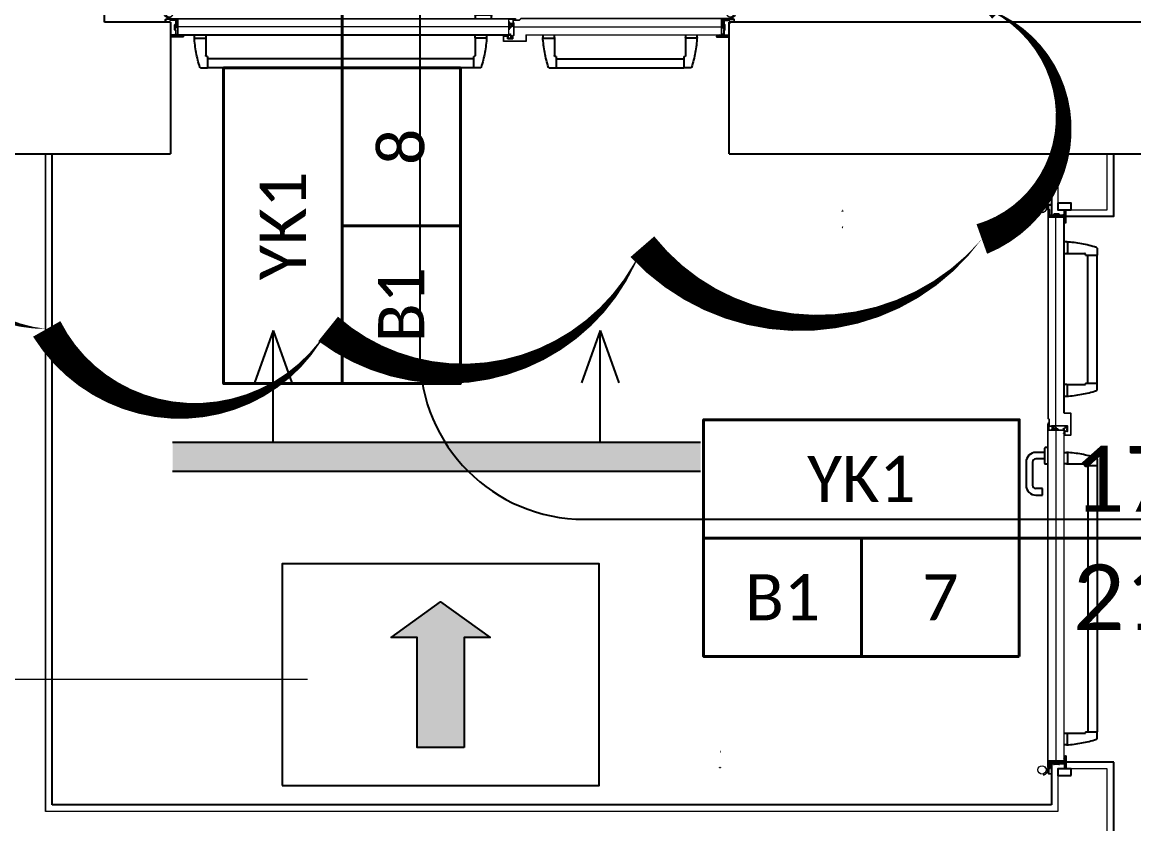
# Model space of a CAD drawing. Header units: metres. Extents: x -20317 to 2216, y -10281 to 3094.
# Drawn here: x -1443.5 to -1105.4, y -7789.6 to -7545.9 of the extents above; entities that cross this region are included whole.
import ezdxf
from ezdxf.enums import TextEntityAlignment as Align

# ---------------------------------------------------------------- set-up
doc = ezdxf.new("R2010")
doc.units = ezdxf.units.M
doc.header["$MEASUREMENT"] = 0
doc.linetypes.add('DOT', pattern=[6.35, 0, -6.35])
doc.linetypes.add('HIDDEN', pattern=[9.525, 6.35, -3.175])
doc.layers.get('0').update_dxf_attribs({"color": 30, "lineweight": 0})
for name, color, linetype in [('6', 242, 'Continuous'), ('AG-DOOR', 2, 'Continuous'), ('AG-DOOR-OPENING', 9, 'HIDDEN'), ('AG-HATCH', 9, 'Continuous'), ('AG-PLASTER', 73, 'Continuous'), ('V-2_Column', 160, 'Continuous'), ('V-2_Wall_Concrete', 160, 'Continuous')]:
    doc.layers.add(name, color=color, linetype=linetype)
for name, color, linetype, lineweight in [('AG-DOOR-NOTATION-FIRE', 1, 'Continuous', 40), ('AG-Door_Aluminum', 60, 'Continuous', 13), ('AG-Insulation_Heat_Rockwool', 95, 'BATTING', 13), ('AG-Wall', 4, 'Continuous', 20), ('AI-040', 2, 'Continuous', 20), ('HOLD', 7, 'Continuous', 0)]:
    doc.layers.add(name, color=color, linetype=linetype, lineweight=lineweight)
doc.styles.add('CALIBRI LIGHT', font='calibril.ttf')
doc.linetypes.add('BATTING', pattern='A,0.00254,-2.54,[134,ltypeshp.shx,S=2.54,R=0,X=-2.54,Y=0],-5.08,[134,ltypeshp.shx,S=2.54,R=180,X=2.54,Y=0],-2.54', length=10.16254)

# ---------------------------------------------------------------- blocks, each defined once
blk = doc.blocks.new('A$C25E070F3')
at = {"layer": 'AG-PLASTER'}
for p, q in [((140, -2080), (140, -100)), ((3370, -1950), (3180, -1950)), ((3180, -1950), (3180, -2080)), ((3370, -2270), (3370, -1950)), ((3180, -2080), (140, -2080))]:
    blk.add_line(p, q, dxfattribs=at)
blk.add_lwpolyline([(3180, -100), (3180, -290), (3370, -290), (3370, -100)], dxfattribs=at)
at = {"layer": 'AG-Wall'}
for p, q in [((120, -100), (120, -2100)), ((120, -2100), (120, -100)), ((3350, -1970), (3200, -1970)), ((3200, -1970), (3200, -2100)), ((3350, -2250), (3350, -1970)), ((3200, -2100), (120, -2100))]:
    blk.add_line(p, q, dxfattribs=at)
blk.add_lwpolyline([(3200, -100), (3200, -270), (3350, -270), (3350, -100)], dxfattribs=at)
at = {"layer": 'V-2_Wall_Concrete', "ltscale": 1000, "transparency": 33554687}
for p, q in [((300, 300), (300, 9100)), ((500, 300), (300, 300)), ((500, 300), (500, -100)), ((5700, 300), (2200, 300)), ((2200, -100), (2200, 300)), ((-100, -100), (500, -100)), ((2200, -100), (6100, -100))]:
    blk.add_line(p, q, dxfattribs=at)
blk = doc.blocks.new('$0$KAPIYON')
at = {"layer": '6'}
blk.add_hatch(color=2, dxfattribs=at).paths.add_polyline_path([(1584376.13, 117133.58), (1584364.18, 117133.58), (1584364.18, 117115.13), (1584364.18, 117105.65), (1584357.61, 117105.65), (1584370.16, 117096.63), (1584382.7, 117105.65), (1584376.13, 117105.65), (1584376.13, 117115.13)])
at = {"layer": '6', "color": 4}
blk.add_lwpolyline([(1584330, 117143.19), (1584410.32, 117143.19), (1584410.32, 117087.02), (1584330, 117087.02), (1584330, 117143.19)], dxfattribs=at)
at = {"layer": '6', "color": 2}
blk.add_lwpolyline([(1584376.13, 117133.58), (1584364.18, 117133.58), (1584364.18, 117115.13), (1584364.18, 117105.65), (1584357.61, 117105.65), (1584370.16, 117096.63), (1584382.7, 117105.65), (1584376.13, 117105.65), (1584376.13, 117115.13)], close=True, dxfattribs=at)
blk = doc.blocks.new('$0$A$C07630900')
at = {"layer": '6', "xscale": 0.5, "yscale": 0.5, "zscale": 0.5, "rotation": 270}
blk.add_blockref('$0$KAPIYON', (-58543.51, 792191.76), dxfattribs=at)
blk = doc.blocks.new('$0$A$C2DA34C5B')
at = {"xscale": 24, "yscale": 24, "zscale": 24}
blk.add_blockref('$0$A$C07630900', (315.3, -160.4), dxfattribs=at)
blk = doc.blocks.new('$0$I')
at = {"layer": '6', "linetype": 'Continuous'}
blk.add_hatch(color=4, dxfattribs=at).paths.add_polyline_path([(208591.4, 128492.8), (208591.4, 128667.2), (205378.6, 128667.2), (205378.6, 128492.8)])
at = {"layer": '6', "color": 4}
for p, q in [((208591.4, 128667.2), (205378.6, 128667.2)), ((205378.6, 128492.8), (208591.4, 128492.8))]:
    blk.add_line(p, q, dxfattribs=at)
at = {"layer": '6'}
for p, q in [((205990.5, 128492.8), (205990.5, 127811.5)), ((207979.4, 128492.8), (207979.4, 127811.5)), ((205990.5, 127811.5), (205876.7, 128131.3)), ((205990.5, 127811.5), (206104.4, 128131.3)), ((207979.4, 127811.5), (207865.6, 128131.3)), ((207979.4, 127811.5), (208093.3, 128131.3))]:
    blk.add_line(p, q, dxfattribs=at)
blk = doc.blocks.new('$0$A$C797D3CE4')
at = {"layer": '6', "xscale": -0.4999999999999911, "yscale": 0.4999999999999911, "zscale": 0.4999999999999911, "rotation": 180}
blk.add_blockref('$0$I', (-103492.2, 64333.6), dxfattribs=at)
at = {"layer": '6', "ltscale": 250, "rotation": 270}
blk.add_blockref('$0$A$C2DA34C5B', (-11.9, 33.2), dxfattribs=at)
blk = doc.blocks.new('$0$A$C742A37F2')
at = {"layer": '6'}
for p, q in [((81.2089, -70.55), (81.2089, -71.6343)), ((81.7089, -72.1343), (84.5809, -72.1343))]:
    blk.add_line(p, q, dxfattribs=at)
blk.add_arc((81.7089, -71.6343), 0.5, 180, 270, dxfattribs=at)
at = {"layer": '6', "xscale": -0.000999999999985448, "yscale": 0.000999999999985448, "zscale": 0.000999999999985448}
blk.add_blockref('$0$A$C797D3CE4', (81.2601, -71.9879), dxfattribs=at)
blk = doc.blocks.new('conta')
at = {"layer": 'AG-Door_Aluminum', "ltscale": 10}
for p, q in [((-2649.88, 5344.46), (-2649.78, 5344.3)), ((-2649.87, 5345.53), (-2649.81, 5345.61)), ((-2649.78, 5344.3), (-2649.74, 5344.3)), ((-2649.72, 5345.4), (-2649.28, 5345.4)), ((-2649.25, 5345.41), (-2649.09, 5345.51)), ((-2648.97, 5344.05), (-2648.78, 5343.8)), ((-2648.87, 5344.09), (-2648.7, 5343.86)), ((-2648.83, 5344.87), (-2648.56, 5345.24)), ((-2648.77, 5345.12), (-2648.63, 5345.3)), ((-2648.71, 5343.79), (-2648.71, 5343.79)), ((-2648.56, 5345.31), (-2648.56, 5345.31))]:
    blk.add_line(p, q, dxfattribs=at)
for centre, radius, start, end in [((-2653.03, 5345), 3.19, 350.4674, 8.9372), ((-2649.87, 5344.47), 0.02, 170.4674, 213.7451), ((-2649.83, 5345.5), 0.05, 140.6345, 188.9372), ((-2649.74, 5345.58), 0.0696, 22.2428, 159.258), ((-2650.94, 5345.01), 1.24, 340.3382, 16.7772), ((-2649.74, 5344.58), 0.03, 160.3382, 273.2666), ((-2649.72, 5345.37), 0.03, 90, 196.7772), ((-2649.56, 5341.55), 3.01, 80.4362, 93.2666), ((-2649.28, 5345.45), 0.05, 270, 303.0062), ((-2649.22, 5344.14), 0.231, 353.9571, 81.9004), ((-2649.08, 5345.49), 0.03, 4.7972, 123.0062), ((-2649.06, 5344.54), 0.03, 260.4362, 338.7066), ((-2650.22, 5344.99), 1.27, 338.7066, 23.0418), ((-2648.89, 5344.11), 0.1, 173.9571, 217.2653), ((-2649.01, 5345.57), 0.05, 18.7951, 42.1429), ((-2651.17, 5344.83), 2.33, 7.5897, 18.7951), ((-2658.2, 5345.19), 9.36, 353.6857, 357.8537), ((-2648.79, 5344.15), 0.1, 173.6857, 217.2653), ((-2648.81, 5345.15), 0.05, 187.5897, 322.7347), ((-2648.79, 5344.84), 0.05, 142.7347, 180.2669), ((-2648.74, 5343.83), 0.05, 217.2653, 307.2653), ((-2648.74, 5343.83), 0.05, 307.2653, 37.2653), ((-2648.59, 5345.27), 0.05, 52.7347, 142.7347), ((-2648.59, 5345.27), 0.05, 322.7347, 52.7347)]:
    blk.add_arc(centre, radius, start, end, dxfattribs=at)
for points, knots in [([(-2649.74, 5344.31), (-2649.74, 5344.34), (-2649.7, 5344.52), (-2649.59, 5344.33), (-2649.34, 5344.36), (-2649.23, 5344.37), (-2649.18, 5344.37)], [0, 0, 0, 0, 0.1008757, 0.3841126, 0.5436166, 0.6906785, 0.6906785, 0.6906785, 0.6906785]), ([(-2648.98, 5345.6), (-2649, 5345.63), (-2649.09, 5345.71), (-2649.23, 5345.44), (-2649.32, 5345.74), (-2649.39, 5345.46), (-2649.51, 5345.75), (-2649.59, 5345.5), (-2649.65, 5345.57), (-2649.68, 5345.61)], [0.0086373, 0.0086373, 0.0086373, 0.0086373, 0.1097304, 0.3133405, 0.4430081, 0.5658764, 0.7165186, 0.8527974, 0.9648495, 0.9648495, 0.9648495, 0.9648495])]:
    blk.add_open_spline(points, degree=3, knots=knots, dxfattribs=at)
blk = doc.blocks.new('YANGIN KAC KAPI')
at = {"layer": 'AG-HATCH', "lineweight": 5, "ltscale": 2}
h = blk.add_hatch(color=256, dxfattribs=at)
h.dxf.hatch_style = 1
h.paths.add_polyline_path([(-1.6435, -0.0225), (-1.6455, -0.0225), (-1.6455, -0.0085), (-1.6435, -0.0085)])
h = blk.add_hatch(color=256, dxfattribs=at)
h.dxf.hatch_style = 1
h.paths.add_polyline_path([(0.0235, -0.0225), (0.0255, -0.0225), (0.0255, -0.0085), (0.0235, -0.0085)])
at = {"layer": 'AG-DOOR', "color": 4, "lineweight": -2, "ltscale": 10}
for p, q in [((-0.728, 0.0772), (-0.798, 0.0772)), ((-0.828, 0.0472), (-0.828, 0.0272)), ((-0.808, 0.0272), (-0.808, 0.0472)), ((-0.728, 0.0572), (-0.798, 0.0572)), ((-0.718, 0.0212), (-0.718, 0.0472)), ((-0.698, 0.0212), (-0.698, 0.0472)), ((-0.828, 0.0272), (-0.808, 0.0272)), ((-0.733, 0.0187), (-0.733, 0.0112)), ((-0.6855, 0.0212), (-0.7305, 0.0212)), ((-0.683, 0.0112), (-0.683, 0.0187))]:
    blk.add_line(p, q, dxfattribs=at)
at = {"layer": 'AG-DOOR', "color": 9, "ltscale": 10}
for p, q in [((-0.627, -0.001), (-0.63, -0.001)), ((-0.63, -0.0203), (-0.627, -0.0203)), ((-0.627, -0.016), (-0.627, -0.001)), ((-0.627, -0.0035), (-0.617, -0.0035)), ((-0.627, -0.0055), (-0.617, -0.0055)), ((-0.617, -0.0095), (-0.627, -0.016)), ((-0.627, -0.0203), (-0.627, -0.016))]:
    blk.add_line(p, q, dxfattribs=at)
at = {"layer": 'AG-DOOR', "color": 9, "linetype": 'HIDDEN', "ltscale": 100}
for p, q in [((-1.5872, -0.0463), (-1.5872, -0.0388)), ((-1.5872, -0.0463), (-1.5872, -0.0388)), ((-1.5872, -0.0463), (-1.5872, -0.0388)), ((-1.5847, -0.0488), (-1.5547, -0.0488)), ((-1.5522, -0.0388), (-1.5522, -0.0463)), ((-1.5522, -0.0463), (-1.5522, -0.1013)), ((-0.733, -0.0463), (-0.733, -0.0388)), ((-0.733, -0.0463), (-0.733, -0.0388)), ((-0.733, -0.0463), (-0.733, -0.0388)), ((-0.733, -0.0463), (-0.733, -0.1013)), ((-0.7005, -0.0488), (-0.7305, -0.0488)), ((-0.698, -0.0388), (-0.698, -0.0463)), ((-0.527, -0.0388), (-0.527, -0.0463)), ((-0.5245, -0.0488), (-0.4945, -0.0488)), ((-0.492, -0.0463), (-0.492, -0.0388)), ((-0.492, -0.0463), (-0.492, -0.0388)), ((-0.492, -0.0463), (-0.492, -0.0388)), ((-0.492, -0.0463), (-0.492, -0.1013)), ((-0.0928, -0.0388), (-0.0928, -0.0463)), ((-0.0928, -0.0463), (-0.0928, -0.1013)), ((-0.0603, -0.0488), (-0.0903, -0.0488)), ((-0.0578, -0.0463), (-0.0578, -0.0388)), ((-0.0578, -0.0463), (-0.0578, -0.0388)), ((-0.0578, -0.0463), (-0.0578, -0.0388)), ((-1.5472, -0.1038), (-1.5497, -0.1038)), ((-1.5472, -0.1038), (-1.5472, -0.1388)), ((-0.738, -0.1113), (-1.5472, -0.1113)), ((-0.738, -0.1038), (-0.738, -0.1388)), ((-0.738, -0.1038), (-0.7355, -0.1038)), ((-0.487, -0.1038), (-0.4895, -0.1038)), ((-0.487, -0.1038), (-0.487, -0.1388)), ((-0.487, -0.1113), (-0.0978, -0.1113)), ((-0.0978, -0.1038), (-0.0978, -0.1388)), ((-0.0978, -0.1038), (-0.0953, -0.1038)), ((-1.5679, -0.1388), (-1.5472, -0.1388)), ((-0.738, -0.1388), (-1.5472, -0.1388)), ((-0.7173, -0.1388), (-0.738, -0.1388)), ((-0.5077, -0.1388), (-0.487, -0.1388)), ((-0.487, -0.1388), (-0.0978, -0.1388)), ((-0.0771, -0.1388), (-0.0978, -0.1388))]:
    blk.add_line(p, q, dxfattribs=at)
at = {"layer": 'AG-DOOR', "color": 4, "lineweight": -2, "ltscale": 10}
for centre, radius, start, end in [((-0.798, 0.0472), 0.03, 90, 180), ((-0.728, 0.0472), 0.03, 0, 90), ((-0.798, 0.0472), 0.01, 90, 180), ((-0.728, 0.0472), 0.01, 0, 90), ((-0.7305, 0.0187), 0.0025, 90, 180), ((-0.6855, 0.0187), 0.0025, 0, 90)]:
    blk.add_arc(centre, radius, start, end, dxfattribs=at)
at = {"layer": 'AG-DOOR', "color": 9, "linetype": 'HIDDEN', "ltscale": 100}
for centre, radius, start, end in [((-1.2116, -0.0232), 0.3763, 183.5277, 197.6198), ((-1.5847, -0.0463), 0.0025, 180, 270), ((-1.5547, -0.0463), 0.0025, 270, 0), ((-0.7305, -0.0463), 0.0025, 180, 270), ((-0.7305, -0.0463), 0.0025, 180, 270), ((-0.7305, -0.0463), 0.0025, 180, 270), ((-1.0736, -0.0232), 0.3763, 342.3802, 356.4723), ((-0.7005, -0.0463), 0.0025, 270, 0), ((-0.1514, -0.0232), 0.3763, 183.5277, 197.6198), ((-0.5245, -0.0463), 0.0025, 180, 270), ((-0.4945, -0.0463), 0.0025, 270, 0), ((-0.4945, -0.0463), 0.0025, 270, 0), ((-0.4945, -0.0463), 0.0025, 270, 0), ((-0.0903, -0.0463), 0.0025, 180, 270), ((-0.4334, -0.0232), 0.3763, 342.3802, 356.4723), ((-0.0603, -0.0463), 0.0025, 270, 0), ((-1.5497, -0.1013), 0.0025, 180, 270), ((-0.7355, -0.1013), 0.0025, 270, 0), ((-0.4895, -0.1013), 0.0025, 180, 270), ((-0.0953, -0.1013), 0.0025, 270, 0), ((-1.5679, -0.1363), 0.0025, 197.6198, 270), ((-0.7173, -0.1363), 0.0025, 270, 342.3802), ((-0.5077, -0.1363), 0.0025, 197.6198, 270), ((-0.0771, -0.1363), 0.0025, 270, 342.3802)]:
    blk.add_arc(centre, radius, start, end, dxfattribs=at)
at = {"layer": 'AG-DOOR-OPENING', "color": 9, "linetype": 'DOT'}
for points in [[(-1.657, 0.0112), (-1.657, 1.0072, -0.414214), (-1.656, 1.0082), (-1.608, 1.0082, -0.414214), (-1.607, 1.0072), (-1.607, 0.0112)], [(0.037, 0.0112), (0.037, 0.6352, 0.414214), (0.036, 0.6362), (-0.012, 0.6362, 0.414214), (-0.013, 0.6352), (-0.013, 0.0112)]]:
    blk.add_lwpolyline(points, format="xyb", dxfattribs=at)
for centre, radius, start, end in [((-1.6505, -0.0343), 1.0415, 2.4474, 90.355), ((0.0275, -0.0023), 0.6376, 89.1449, 178.8679)]:
    blk.add_arc(centre, radius, start, end, dxfattribs=at)
at = {"layer": 'AG-Door_Aluminum', "color": 9, "ltscale": 10}
for p, q in [((-1.6755, 0.0251), (-1.679, 0.024)), ((-1.6713, 0.0143), (-1.6705, 0.0108)), ((-1.6705, 0.0108), (-1.6676, 0.0114)), ((-1.6676, 0.0114), (-1.6686, 0.0162)), ((-1.6676, 0.01), (-1.6676, 0.0167)), ((-1.6646, 0.01), (-1.6646, 0.0161)), ((-1.6547, 0.0195), (-1.6595, 0.0149)), ((-1.642, 0.008), (-1.6568, 0.008)), ((-1.642, 0.005), (-1.6431, 0.005)), ((-1.64, -0.0085), (-1.64, 0.003)), ((0.02, -0.0085), (0.02, 0.003)), ((0.022, 0.008), (0.0368, 0.008)), ((0.022, 0.005), (0.0231, 0.005)), ((0.0347, 0.0195), (0.0395, 0.0149)), ((0.0446, 0.01), (0.0446, 0.0161)), ((0.0476, 0.01), (0.0476, 0.0167)), ((0.0476, 0.0114), (0.0486, 0.0162)), ((0.0505, 0.0108), (0.0476, 0.0114)), ((0.0513, 0.0143), (0.0505, 0.0108)), ((0.0555, 0.0251), (0.059, 0.024)), ((-1.64, -0.0174), (-1.64, -0.0085)), ((-1.637, -0.0174), (-1.64, -0.0174)), ((0.017, -0.0174), (0.02, -0.0174)), ((0.02, -0.0174), (0.02, -0.0085))]:
    blk.add_line(p, q, dxfattribs=at)
at = {"layer": 'AG-Door_Aluminum', "ltscale": 0.3}
for p, q in [((-1.657, 0.0092), (-1.657, 0.0102)), ((-1.656, 0.0112), (-0.6109, 0.0112)), ((-1.656, 0.0102), (-0.611, 0.0102)), ((-1.656, 0.0102), (-1.656, 0.0092)), ((-1.656, 0.0092), (-1.637, 0.0092)), ((-1.656, 0.0082), (-1.639, 0.0082)), ((-1.655, 0.0092), (-1.655, 0.0102)), ((-1.639, 0.0092), (-1.639, 0.0082)), ((-1.637, -0.0085), (-1.637, 0.0092)), ((-1.636, -0.0085), (-1.636, 0.0092)), ((-0.631, -0.0085), (-0.631, 0.0092)), ((-0.63, -0.0085), (-0.63, 0.0092)), ((-0.611, 0.0092), (-0.63, 0.0092)), ((-0.628, 0.0092), (-0.628, 0.0082)), ((-0.611, 0.0082), (-0.628, 0.0082)), ((-0.6186, 0.006), (-0.6186, -0.0005)), ((-0.6176, 0.007), (-0.5982, 0.007)), ((-0.6171, 0.006), (-0.5977, 0.006)), ((-0.612, 0.0092), (-0.612, 0.0102)), ((-0.611, 0.0102), (-0.611, 0.0092)), ((-0.61, 0.0092), (-0.61, 0.0102)), ((-0.5982, 0.007), (-0.5945, 0.0112)), ((-0.5977, 0.006), (-0.5941, 0.0102)), ((0.036, 0.0112), (-0.5945, 0.0112)), ((0.036, 0.0102), (-0.5941, 0.0102)), ((0.016, -0.0085), (0.016, 0.0092)), ((0.017, -0.0085), (0.017, 0.0092)), ((0.036, 0.0092), (0.017, 0.0092)), ((0.019, 0.0092), (0.019, 0.0082)), ((0.036, 0.0082), (0.019, 0.0082)), ((0.035, 0.0092), (0.035, 0.0102)), ((0.036, 0.0102), (0.036, 0.0092)), ((0.037, 0.0092), (0.037, 0.0102)), ((-1.637, -0.0378), (-1.637, -0.0085)), ((-1.636, -0.0378), (-1.636, -0.0085)), ((-0.631, -0.0378), (-0.631, -0.0085)), ((-0.63, -0.0378), (-0.63, -0.0085)), ((0.016, -0.0378), (0.016, -0.0085)), ((0.017, -0.0378), (0.017, -0.0085)), ((-0.631, -0.0378), (-1.636, -0.0378)), ((-1.636, -0.0388), (-0.631, -0.0388)), ((-0.6468, -0.0576), (-0.6468, -0.0421)), ((-0.6458, -0.0411), (-0.6335, -0.0411)), ((-0.6458, -0.0571), (-0.6458, -0.0426)), ((-0.5783, -0.0586), (-0.6458, -0.0586)), ((-0.6453, -0.0421), (-0.6341, -0.0421)), ((-0.5788, -0.0576), (-0.6453, -0.0576)), ((-0.6336, -0.0427), (-0.6348, -0.0489)), ((-0.6338, -0.0501), (-0.6186, -0.0501)), ((-0.6176, -0.0491), (-0.6176, -0.0416)), ((-0.5783, -0.0388), (-0.5783, -0.0571)), ((-0.5773, -0.0378), (0.016, -0.0378)), ((-0.5773, -0.0393), (-0.5773, -0.0576)), ((0.016, -0.0388), (-0.5768, -0.0388))]:
    blk.add_line(p, q, dxfattribs=at)
at = {"layer": 'AG-Door_Aluminum', "color": 4, "ltscale": 0.3}
for p, q in [((-1.6448, 0.0044), (-1.6448, -0.0057)), ((0.0248, 0.0044), (0.0248, -0.0057)), ((-1.6473, -0.0085), (-1.6473, -0.0082)), ((-1.6473, -0.0228), (-1.6473, -0.0085)), ((-1.6448, -0.0253), (-1.6448, -0.0379)), ((0.0248, -0.0253), (0.0248, -0.0379)), ((0.0273, -0.0085), (0.0273, -0.0082)), ((0.0273, -0.0228), (0.0273, -0.0085)), ((-1.6453, -0.0384), (-1.6567, -0.0384)), ((0.0253, -0.0384), (0.0367, -0.0384))]:
    blk.add_line(p, q, dxfattribs=at)
for points in [[(-1.6742, 0.0074), (-1.6742, 0), (-1.676, 0), (-1.676, 0.0074, -0.414214), (-1.6734, 0.01), (-1.6624, 0.01, -0.414214), (-1.66, 0.0076, 0.414214), (-1.6594, 0.007), (-1.6456, 0.007)], [(-1.6456, 0.0052), (-1.6594, 0.0052, -0.414214), (-1.6618, 0.0076, 0.414214), (-1.6624, 0.0082), (-1.6734, 0.0082, 0.414214), (-1.6742, 0.0074)], [(-1.643, 0.0044), (-1.643, -0.006, -0.414214), (-1.645, -0.008, 0.414214), (-1.6455, -0.0085), (-1.6455, -0.0225, 0.414214), (-1.645, -0.023, -0.414214), (-1.643, -0.025), (-1.643, -0.0379, -0.414214), (-1.6453, -0.0402), (-1.6567, -0.0402, 1), (-1.6567, -0.0432), (-1.6218, -0.0432)], [(0.023, 0.0044), (0.023, -0.006, 0.414214), (0.025, -0.008, -0.414214), (0.0255, -0.0085), (0.0255, -0.0225, -0.414214), (0.025, -0.023, 0.414214), (0.023, -0.025), (0.023, -0.0379, 0.414214), (0.0253, -0.0402), (0.0367, -0.0402, -1), (0.0367, -0.0432), (0.0018, -0.0432)], [(0.0542, 0.0074), (0.0542, 0), (0.056, 0), (0.056, 0.0074, 0.414214), (0.0534, 0.01), (0.0424, 0.01, 0.414214), (0.04, 0.0076, -0.414214), (0.0394, 0.007), (0.0256, 0.007)], [(0.0256, 0.0052), (0.0394, 0.0052, 0.414214), (0.0418, 0.0076, -0.414214), (0.0424, 0.0082), (0.0534, 0.0082, -0.414214), (0.0542, 0.0074)], [(-1.631, -0.0432), (-1.631, -0.0414), (-1.6218, -0.0414, -1), (-1.6218, -0.045), (-1.6567, -0.045)], [(0.011, -0.0432), (0.011, -0.0414), (0.0018, -0.0414, 1), (0.0018, -0.045), (0.0367, -0.045)]]:
    blk.add_lwpolyline(points, format="xyb", dxfattribs=at)
at = {"layer": 'AG-Door_Aluminum', "ltscale": 0.3}
for points in [[(-0.6176, 0.0055), (-0.6176, 0, 0.414214), (-0.6171, -0.0005), (-0.6168, -0.0005, -0.414214), (-0.6158, -0.0015), (-0.6158, -0.0401, -0.414214), (-0.6168, -0.0411), (-0.6171, -0.0411)], [(-0.6176, -0.0015), (-0.6173, -0.0015, -0.414214), (-0.6168, -0.002), (-0.6168, -0.0396, -0.414214), (-0.6173, -0.0401), (-0.6176, -0.0401, 0.414214), (-0.6186, -0.0411), (-0.6186, -0.0486, -0.414214), (-0.6191, -0.0491), (-0.6332, -0.0491, -0.469603), (-0.6337, -0.0485), (-0.6325, -0.0422)]]:
    blk.add_lwpolyline(points, format="xyb", dxfattribs=at)
at = {"layer": 'AG-Door_Aluminum', "color": 9, "ltscale": 10}
for centre in [(-1.6634, 0.0286), (0.0434, 0.0286)]:
    blk.add_circle(centre, 0.0126, dxfattribs=at)
for centre, radius, start, end in [((-1.6634, 0.0286), 0.0163, 196.3458, 241.2012), ((-1.6715, 0.0156), 0.00297, 12.1292, 36.6827), ((-1.6568, 0.012), 0.007, 144.8285, 196.6008), ((-1.6568, 0.012), 0.004, 133.501, 269.7288), ((-1.642, 0.003), 0.005, 0, 89.9977), ((-1.642, 0.003), 0.002, 0, 90), ((0.022, 0.003), 0.005, 90.0023, 180), ((0.022, 0.003), 0.002, 90, 180), ((0.0368, 0.012), 0.004, 270.2712, 46.499), ((0.0368, 0.012), 0.007, 343.3992, 35.1715), ((0.0515, 0.0156), 0.00297, 143.3173, 167.8708), ((0.0434, 0.0286), 0.0163, 298.7988, 343.6542)]:
    blk.add_arc(centre, radius, start, end, dxfattribs=at)
at = {"layer": 'AG-Door_Aluminum', "ltscale": 0.3}
for centre, radius, start, end in [((-1.656, 0.0102), 0.001, 90, 180), ((-1.656, 0.0092), 0.001, 180, 270), ((-1.637, 0.0092), 0.001, 0, 90), ((-0.63, 0.0092), 0.001, 90, 180), ((-0.6176, 0.006), 0.001, 90, 180), ((-0.6171, 0.0055), 0.0005, 90, 180), ((-0.611, 0.0102), 0.001, 0, 90), ((-0.611, 0.0092), 0.001, 270, 0), ((0.017, 0.0092), 0.001, 90, 180), ((0.036, 0.0102), 0.001, 0, 90), ((0.036, 0.0092), 0.001, 270, 0), ((-0.6176, -0.0005), 0.001, 180, 270), ((-1.636, -0.0378), 0.001, 180, 270), ((-0.6458, -0.0421), 0.001, 90, 180), ((-0.6458, -0.0576), 0.001, 180, 270), ((-0.6453, -0.0426), 0.0005, 90, 180), ((-0.6453, -0.0571), 0.0005, 180, 270), ((-0.6338, -0.0491), 0.001, 168.932, 270), ((-0.6341, -0.0426), 0.0005, 348.932, 90), ((-0.6335, -0.0421), 0.001, 349.3803, 90), ((-0.631, -0.0378), 0.001, 270, 0), ((-0.6186, -0.0491), 0.001, 270, 0), ((-0.6171, -0.0416), 0.0005, 90, 180), ((-0.5788, -0.0571), 0.0005, 270, 0), ((-0.5773, -0.0388), 0.001, 90.0003, 180), ((-0.5783, -0.0576), 0.001, 270, 0), ((-0.5768, -0.0393), 0.0005, 90, 180), ((0.016, -0.0378), 0.001, 270, 0)]:
    blk.add_arc(centre, radius, start, end, dxfattribs=at)
at = {"layer": 'AG-Door_Aluminum', "color": 4, "ltscale": 0.3}
for centre, radius, start, end in [((-1.6456, 0.0044), 0.0026, 0, 90), ((-1.6456, 0.0044), 0.0008, 0, 90), ((0.0256, 0.0044), 0.0026, 90, 180), ((0.0256, 0.0044), 0.0008, 90, 180), ((-1.6453, -0.0082), 0.002, 90, 180), ((-1.6453, -0.0228), 0.002, 180, 270), ((-1.6453, -0.0057), 0.0005, 270, 0), ((-1.6453, -0.0253), 0.0005, 0, 90), ((0.0253, -0.0057), 0.0005, 180, 270), ((0.0253, -0.0253), 0.0005, 90, 180), ((0.0253, -0.0082), 0.002, 0, 90), ((0.0253, -0.0228), 0.002, 270, 0), ((-1.6567, -0.0417), 0.0033, 90, 270), ((-1.6453, -0.0379), 0.0005, 270, 0), ((0.0253, -0.0379), 0.0005, 180, 270), ((0.0367, -0.0417), 0.0033, 270, 90)]:
    blk.add_arc(centre, radius, start, end, dxfattribs=at)
at = {"layer": 'AG-HATCH', "color": 9, "linetype": 'Continuous'}
for p, q in [((-1.6565, -0.0427), (-1.6565, -0.0422)), ((-1.6514, -0.0419), (-1.6504, -0.0403)), ((-1.651, -0.0432), (-1.6378, -0.0432)), ((-1.6503, -0.0413), (-1.6498, -0.0407)), ((-1.6501, -0.0416), (-1.6484, -0.0416)), ((-1.6476, -0.0412), (-1.6471, -0.0403)), ((-1.6469, -0.0413), (-1.6466, -0.0407)), ((-1.6467, -0.0416), (-1.6451, -0.0416)), ((-1.643, -0.0395), (-1.643, -0.0353)), ((-1.642, -0.0352), (-1.6405, -0.0403)), ((0.031, -0.0432), (0.0178, -0.0432)), ((0.022, -0.0352), (0.0205, -0.0403)), ((0.023, -0.0395), (0.023, -0.0353)), ((0.0267, -0.0416), (0.0251, -0.0416)), ((0.0269, -0.0413), (0.0266, -0.0407)), ((0.0276, -0.0412), (0.0271, -0.0403)), ((0.0301, -0.0416), (0.0284, -0.0416)), ((0.0303, -0.0413), (0.0298, -0.0407)), ((0.0314, -0.0419), (0.0304, -0.0403)), ((0.0315, -0.0427), (0.0315, -0.0422))]:
    blk.add_line(p, q, dxfattribs=at)
at = {"layer": 'AG-HATCH', "ltscale": 2.5}
for points in [[(-1.68, -0.06), (-1.66, -0.06), (-1.66, -0.02), (-1.68, -0.02), (-1.68, -0.06)], [(0.04, -0.06), (0.06, -0.06), (0.06, -0.02), (0.04, -0.02), (0.04, -0.06)]]:
    blk.add_lwpolyline(points, dxfattribs=at)
at = {"layer": 'AG-HATCH', "lineweight": 5, "ltscale": 2}
for points in [[(-1.6455, -0.0225), (-1.6435, -0.0225), (-1.6435, -0.0085), (-1.6455, -0.0085), (-1.6455, -0.0225)], [(0.0255, -0.0225), (0.0235, -0.0225), (0.0235, -0.0085), (0.0255, -0.0085), (0.0255, -0.0225)]]:
    blk.add_lwpolyline(points, dxfattribs=at)
at = {"layer": 'AG-HATCH', "color": 9, "linetype": 'Continuous'}
for centre, radius, start, end in [((-1.6461, -0.1754), 0.1336, 92.2975, 94.4863), ((-1.6514, -0.0182), 0.0251, 258.2003, 270.9174), ((-1.6501, -0.0405), 0.000316, 324.9586, 145.0152), ((-1.6501, -0.0414), 0.000211, 145.0123, 270), ((-1.6484, -0.0406), 0.00105, 270.0106, 324.9923), ((-1.6468, -0.0405), 0.000316, 331.169, 157.4401), ((-1.6467, -0.0414), 0.000211, 151.2102, 270), ((-1.6451, -0.0395), 0.00211, 270, 0), ((-1.6425, -0.0353), 0.000526, 15.5884, 180), ((-1.6391, -0.0399), 0.00147, 195.5887, 270), ((-1.6386, -0.0169), 0.0245, 268.7806, 294.546), ((-1.6425, -0.0108), 0.0327, 278.2922, 296.0474), ((-1.6283, -0.0397), 0.000526, 285.3148, 104.5082), ((0.0083, -0.0397), 0.000526, 75.4918, 254.6852), ((0.0225, -0.0108), 0.0327, 243.9526, 261.7078), ((0.0186, -0.0169), 0.0245, 245.454, 271.2194), ((0.0191, -0.0399), 0.00147, 270, 344.4113), ((0.0225, -0.0353), 0.000526, 0, 164.4116), ((0.0251, -0.0395), 0.00211, 180, 270), ((0.0268, -0.0405), 0.000316, 22.5599, 208.831), ((0.0267, -0.0414), 0.000211, 270, 28.7898), ((0.0284, -0.0406), 0.00105, 215.0077, 269.9894), ((0.0301, -0.0405), 0.000316, 34.9848, 215.0414), ((0.0301, -0.0414), 0.000211, 270, 34.9877), ((0.031, -0.0427), 0.000526, 270, 0), ((0.031, -0.0422), 0.000526, 0, 35.0077)]:
    blk.add_arc(centre, radius, start, end, dxfattribs=at)
at = {"layer": 'AG-Insulation_Heat_Rockwool', "ltscale": 0.45}
for p, q in [((-0.631, -0.0138), (-1.636, -0.0138)), ((-0.6158, -0.0138), (0.016, -0.0138))]:
    blk.add_line(p, q, dxfattribs=at)
at = {"layer": 'AG-DOOR', "xscale": -0.01, "yscale": 0.01, "zscale": 0.01, "rotation": 270}
blk.add_blockref('conta', (-54.0784, 26.4499), dxfattribs=at)
blk = doc.blocks.new('*U118')
blk.add_lwpolyline([(1000, -450), (2200, -450), (2200, 450), (1000, 450)], close=True)
for points in [[(2200, 0), (0, 0)], [(1600, -450), (1600, 0)]]:
    blk.add_lwpolyline(points)
at = {"style": 'CALIBRI LIGHT'}
for tag, height, p in [('GENİŞLİK', 250, (500, 225)), ('KAPIKODU', 175, (1600, 225)), ('YÜKSEKLİK', 250, (500, -225)), ('KATTAKI.SAYISI', 175, (1300, -225)), ('BULUNDUGU.KAT', 175, (1900, -225))]:
    blk.add_attdef(tag, text='', height=height, dxfattribs=at).set_placement(p, align=Align.MIDDLE_CENTER)
blk = doc.blocks.new('YANGIN KAC KAPI MERD')
at = {"layer": 'AG-HATCH', "lineweight": 5, "ltscale": 2}
h = blk.add_hatch(color=256, dxfattribs=at)
h.dxf.hatch_style = 1
h.paths.add_polyline_path([(-168.35, 0.25), (-168.55, 0.25), (-168.55, -1.15), (-168.35, -1.15)])
h = blk.add_hatch(color=256, dxfattribs=at)
h.dxf.hatch_style = 1
h.paths.add_polyline_path([(-1.65, 0.25), (-1.45, 0.25), (-1.45, -1.15), (-1.65, -1.15)])
at = {"layer": 'AG-DOOR', "color": 9, "linetype": 'HIDDEN', "ltscale": 100}
for p, q in [((-160.79, 11.88), (-158.72, 11.88)), ((-77.8, 11.88), (-158.72, 11.88)), ((-158.72, 8.38), (-158.72, 11.88)), ((-77.8, 8.38), (-77.8, 11.88)), ((-75.73, 11.88), (-77.8, 11.88)), ((-54.77, 11.88), (-52.7, 11.88)), ((-52.7, 11.88), (-13.78, 11.88)), ((-52.7, 8.38), (-52.7, 11.88)), ((-13.78, 8.38), (-13.78, 11.88)), ((-11.71, 11.88), (-13.78, 11.88)), ((-159.22, 2.63), (-159.22, 8.13)), ((-158.72, 8.38), (-158.97, 8.38)), ((-77.8, 9.13), (-158.72, 9.13)), ((-77.8, 8.38), (-77.55, 8.38)), ((-77.3, 2.63), (-77.3, 8.13)), ((-53.2, 2.63), (-53.2, 8.13)), ((-52.7, 8.38), (-52.95, 8.38)), ((-52.7, 9.13), (-13.78, 9.13)), ((-13.78, 8.38), (-13.53, 8.38)), ((-13.28, 2.63), (-13.28, 8.13)), ((-162.72, 2.63), (-162.72, 1.88)), ((-162.72, 2.63), (-162.72, 1.88)), ((-162.72, 2.63), (-162.72, 1.88)), ((-162.47, 2.88), (-159.47, 2.88)), ((-159.22, 1.88), (-159.22, 2.63)), ((-77.3, 2.63), (-77.3, 1.88)), ((-77.3, 2.63), (-77.3, 1.88)), ((-77.3, 2.63), (-77.3, 1.88)), ((-74.05, 2.88), (-77.05, 2.88)), ((-73.8, 1.88), (-73.8, 2.63)), ((-56.7, 1.88), (-56.7, 2.63)), ((-56.45, 2.88), (-53.45, 2.88)), ((-53.2, 2.63), (-53.2, 1.88)), ((-53.2, 2.63), (-53.2, 1.88)), ((-53.2, 2.63), (-53.2, 1.88)), ((-13.28, 1.88), (-13.28, 2.63)), ((-10.03, 2.88), (-13.03, 2.88)), ((-9.78, 2.63), (-9.78, 1.88)), ((-9.78, 2.63), (-9.78, 1.88)), ((-9.78, 2.63), (-9.78, 1.88))]:
    blk.add_line(p, q, dxfattribs=at)
at = {"layer": 'AG-DOOR', "color": 9, "ltscale": 10}
for p, q in [((-67, 0.03), (-66.7, 0.03)), ((-66.7, 0.03), (-66.7, -0.4)), ((-66.7, -1.9), (-67, -1.9)), ((-65.7, -1.05), (-66.7, -0.4)), ((-66.7, -0.4), (-66.7, -1.9)), ((-66.7, -1.45), (-65.7, -1.45)), ((-66.7, -1.65), (-65.7, -1.65))]:
    blk.add_line(p, q, dxfattribs=at)
at = {"layer": 'AG-DOOR', "color": 4, "lineweight": -2, "ltscale": 10}
for p, q in [((-77.3, -3.87), (-77.3, -3.12)), ((-72.3, -3.12), (-72.3, -3.87)), ((-86.8, -4.72), (-84.8, -4.72)), ((-86.8, -6.72), (-86.8, -4.72)), ((-84.8, -4.72), (-84.8, -6.72)), ((-72.55, -4.12), (-77.05, -4.12)), ((-75.8, -4.12), (-75.8, -6.72)), ((-73.8, -4.12), (-73.8, -6.72)), ((-76.8, -7.72), (-83.8, -7.72)), ((-76.8, -9.72), (-83.8, -9.72))]:
    blk.add_line(p, q, dxfattribs=at)
at = {"layer": 'AG-DOOR', "color": 9, "linetype": 'HIDDEN', "ltscale": 100}
for centre, radius, start, end in [((-125.16, 0.32), 37.63, 162.3802, 176.4723), ((-160.79, 11.63), 0.25, 90, 162.3802), ((-75.73, 11.63), 0.25, 17.6198, 90), ((-111.36, 0.32), 37.63, 3.5277, 17.6198), ((-19.14, 0.32), 37.63, 162.3802, 176.4723), ((-54.77, 11.63), 0.25, 90, 162.3802), ((-11.71, 11.63), 0.25, 17.6198, 90), ((-47.34, 0.32), 37.63, 3.5277, 17.6198), ((-158.97, 8.13), 0.25, 90, 180), ((-77.55, 8.13), 0.25, 0, 90), ((-52.95, 8.13), 0.25, 90, 180), ((-13.53, 8.13), 0.25, 0, 90), ((-162.47, 2.63), 0.25, 90, 180), ((-159.47, 2.63), 0.25, 0, 90), ((-77.05, 2.63), 0.25, 90, 180), ((-77.05, 2.63), 0.25, 90, 180), ((-77.05, 2.63), 0.25, 90, 180), ((-74.05, 2.63), 0.25, 0, 90), ((-56.45, 2.63), 0.25, 90, 180), ((-53.45, 2.63), 0.25, 0, 90), ((-53.45, 2.63), 0.25, 0, 90), ((-53.45, 2.63), 0.25, 0, 90), ((-13.03, 2.63), 0.25, 90, 180), ((-10.03, 2.63), 0.25, 0, 90)]:
    blk.add_arc(centre, radius, start, end, dxfattribs=at)
at = {"layer": 'AG-DOOR', "color": 4, "lineweight": -2, "ltscale": 10}
for centre, radius, start, end in [((-83.8, -6.72), 3, 180, 270), ((-83.8, -6.72), 1, 180, 270), ((-77.05, -3.87), 0.25, 180, 270), ((-76.8, -6.72), 1, 270, 0), ((-76.8, -6.72), 3, 270, 0), ((-72.55, -3.87), 0.25, 270, 0)]:
    blk.add_arc(centre, radius, start, end, dxfattribs=at)
at = {"layer": 'AG-DOOR-OPENING', "color": 9, "linetype": 'DOT'}
for points in [[(-169.7, -3.12), (-169.7, -102.72, 0.414214), (-169.6, -102.82), (-164.8, -102.82, 0.414214), (-164.7, -102.72), (-164.7, -3.12)], [(-0.3, -3.12), (-0.3, -65.52, -0.414214), (-0.4, -65.62), (-5.2, -65.62, -0.414214), (-5.3, -65.52), (-5.3, -3.12)]]:
    blk.add_lwpolyline(points, format="xyb", dxfattribs=at)
for centre, radius, start, end in [((-169.05, 1.43), 104.15, 269.645, 357.5526), ((-1.25, -1.77), 63.76, 181.1321, 270.8551)]:
    blk.add_arc(centre, radius, start, end, dxfattribs=at)
at = {"layer": 'AG-Door_Aluminum', "ltscale": 0.3}
for p, q in [((-68.68, 3.76), (-68.68, 2.21)), ((-61.83, 3.86), (-68.58, 3.86)), ((-68.58, 3.71), (-68.58, 2.26)), ((-61.88, 3.76), (-68.53, 3.76)), ((-61.83, 1.88), (-61.83, 3.71)), ((-61.73, 1.93), (-61.73, 3.76)), ((-167.7, 1.78), (-167.7, -1.15)), ((-167.6, 1.88), (-67.1, 1.88)), ((-67.1, 1.78), (-167.6, 1.78)), ((-167.6, 1.78), (-167.6, -1.15)), ((-68.58, 2.11), (-67.35, 2.11)), ((-68.53, 2.21), (-67.41, 2.21)), ((-67.36, 2.27), (-67.48, 2.89)), ((-67.38, 3.01), (-65.86, 3.01)), ((-67.1, 1.78), (-67.1, -1.15)), ((-67, 1.78), (-67, -1.15)), ((-65.76, 2.91), (-65.76, 2.16)), ((-61.73, 1.78), (-2.4, 1.78)), ((-2.4, 1.88), (-61.68, 1.88)), ((-2.4, 1.78), (-2.4, -1.15)), ((-2.3, 1.78), (-2.3, -1.15)), ((-169.7, -2.92), (-169.7, -3.02)), ((-169.6, -2.82), (-167.9, -2.82)), ((-169.6, -2.92), (-167.7, -2.92)), ((-169.6, -3.02), (-169.6, -2.92)), ((-169.6, -3.02), (-65.1, -3.02)), ((-169.6, -3.12), (-65.09, -3.12)), ((-169.5, -2.92), (-169.5, -3.02)), ((-167.9, -2.92), (-167.9, -2.82)), ((-167.7, -1.15), (-167.7, -2.92)), ((-167.6, -1.15), (-167.6, -2.92)), ((-67.1, -1.15), (-67.1, -2.92)), ((-67, -1.15), (-67, -2.92)), ((-65.1, -2.92), (-67, -2.92)), ((-65.1, -2.82), (-66.8, -2.82)), ((-66.8, -2.92), (-66.8, -2.82)), ((-65.86, -2.6), (-65.86, -1.95)), ((-65.76, -2.7), (-63.82, -2.7)), ((-65.71, -2.6), (-63.77, -2.6)), ((-65.2, -2.92), (-65.2, -3.02)), ((-65.1, -3.02), (-65.1, -2.92)), ((-65, -2.92), (-65, -3.02)), ((-63.82, -2.7), (-63.45, -3.12)), ((-63.77, -2.6), (-63.41, -3.02)), ((-0.4, -3.12), (-63.45, -3.12)), ((-0.4, -3.02), (-63.41, -3.02)), ((-2.4, -1.15), (-2.4, -2.92)), ((-2.3, -1.15), (-2.3, -2.92)), ((-0.4, -2.92), (-2.3, -2.92)), ((-0.4, -2.82), (-2.1, -2.82)), ((-2.1, -2.92), (-2.1, -2.82)), ((-0.5, -2.92), (-0.5, -3.02)), ((-0.4, -3.02), (-0.4, -2.92)), ((-0.3, -2.92), (-0.3, -3.02))]:
    blk.add_line(p, q, dxfattribs=at)
at = {"layer": 'AG-Door_Aluminum', "color": 4, "ltscale": 0.3}
for p, q in [((-168.53, 1.84), (-169.67, 1.84)), ((-168.73, 0.28), (-168.73, -1.15)), ((-168.48, 0.53), (-168.48, 1.79)), ((-1.52, 0.53), (-1.52, 1.79)), ((-1.47, 1.84), (-0.33, 1.84)), ((-1.27, 0.28), (-1.27, -1.15)), ((-168.73, -1.15), (-168.73, -1.18)), ((-168.48, -2.44), (-168.48, -1.43)), ((-1.52, -2.44), (-1.52, -1.43)), ((-1.27, -1.15), (-1.27, -1.18))]:
    blk.add_line(p, q, dxfattribs=at)
at = {"layer": 'AG-Door_Aluminum', "color": 9, "ltscale": 10}
for p, q in [((-171.13, -3.43), (-171.05, -3.08)), ((-171.05, -3.08), (-170.76, -3.14)), ((-170.76, -3.14), (-170.86, -3.62)), ((-170.76, -3), (-170.76, -3.67)), ((-170.46, -3), (-170.46, -3.61)), ((-168.2, -2.8), (-169.68, -2.8)), ((-168.2, -2.5), (-168.31, -2.5)), ((-168, -0.26), (-168, -1.15)), ((-167.7, -0.26), (-168, -0.26)), ((-168, -1.15), (-168, -2.3)), ((-2.3, -0.26), (-2, -0.26)), ((-2, -0.26), (-2, -1.15)), ((-2, -1.15), (-2, -2.3)), ((-1.8, -2.5), (-1.69, -2.5)), ((-1.8, -2.8), (-0.32, -2.8)), ((0.46, -3), (0.46, -3.61)), ((0.76, -3), (0.76, -3.67)), ((1.05, -3.08), (0.76, -3.14)), ((0.76, -3.14), (0.86, -3.62)), ((1.13, -3.43), (1.05, -3.08)), ((-171.55, -4.51), (-171.9, -4.4)), ((-169.47, -3.95), (-169.95, -3.49)), ((-0.53, -3.95), (-0.05, -3.49)), ((1.55, -4.51), (1.9, -4.4))]:
    blk.add_line(p, q, dxfattribs=at)
at = {"layer": 'AG-Door_Aluminum', "color": 4, "ltscale": 0.3}
for points in [[(-168.3, -2.44), (-168.3, -1.4, 0.414214), (-168.5, -1.2, -0.414214), (-168.55, -1.15), (-168.55, 0.25, -0.414214), (-168.5, 0.3, 0.414214), (-168.3, 0.5), (-168.3, 1.79, 0.414214), (-168.53, 2.02), (-169.67, 2.02, -1), (-169.67, 2.32), (-166.18, 2.32)], [(-167.1, 2.32), (-167.1, 2.14), (-166.18, 2.14, 1), (-166.18, 2.5), (-169.67, 2.5)], [(-2.9, 2.32), (-2.9, 2.14), (-3.82, 2.14, -1), (-3.82, 2.5), (-0.33, 2.5)], [(-1.7, -2.44), (-1.7, -1.4, -0.414214), (-1.5, -1.2, 0.414214), (-1.45, -1.15), (-1.45, 0.25, 0.414214), (-1.5, 0.3, -0.414214), (-1.7, 0.5), (-1.7, 1.79, -0.414214), (-1.47, 2.02), (-0.33, 2.02, 1), (-0.33, 2.32), (-3.82, 2.32)], [(-171.42, -2.74), (-171.42, -2), (-171.6, -2), (-171.6, -2.74, 0.414214), (-171.34, -3), (-170.24, -3, 0.414214), (-170, -2.76, -0.414214), (-169.94, -2.7), (-168.56, -2.7)], [(-168.56, -2.52), (-169.94, -2.52, 0.414214), (-170.18, -2.76, -0.414214), (-170.24, -2.82), (-171.34, -2.82, -0.414214), (-171.42, -2.74)], [(1.42, -2.74), (1.42, -2), (1.6, -2), (1.6, -2.74, -0.414214), (1.34, -3), (0.24, -3, -0.414214), (0, -2.76, 0.414214), (-0.06, -2.7), (-1.44, -2.7)], [(-1.44, -2.52), (-0.06, -2.52, -0.414214), (0.18, -2.76, 0.414214), (0.24, -2.82), (1.34, -2.82, 0.414214), (1.42, -2.74)]]:
    blk.add_lwpolyline(points, format="xyb", dxfattribs=at)
at = {"layer": 'AG-Door_Aluminum', "ltscale": 0.3}
for points in [[(-65.76, -1.85), (-65.73, -1.85, 0.414214), (-65.68, -1.8), (-65.68, 1.96, 0.414214), (-65.73, 2.01), (-65.76, 2.01, -0.414214), (-65.86, 2.11), (-65.86, 2.86, 0.414214), (-65.91, 2.91), (-67.32, 2.91, 0.469603), (-67.37, 2.85), (-67.25, 2.22)], [(-65.76, -2.55), (-65.76, -2, -0.414214), (-65.71, -1.95), (-65.68, -1.95, 0.414214), (-65.58, -1.85), (-65.58, 2.01, 0.414214), (-65.68, 2.11), (-65.71, 2.11)]]:
    blk.add_lwpolyline(points, format="xyb", dxfattribs=at)
at = {"layer": 'AG-Door_Aluminum', "color": 9, "ltscale": 10}
for centre in [(-170.34, -4.86), (0.34, -4.86)]:
    blk.add_circle(centre, 1.26, dxfattribs=at)
at = {"layer": 'AG-Door_Aluminum', "ltscale": 0.3}
for centre, radius, start, end in [((-68.58, 3.76), 0.1, 90, 180), ((-68.53, 3.71), 0.05, 90, 180), ((-61.88, 3.71), 0.05, 0, 90), ((-61.83, 3.76), 0.1, 0, 90), ((-167.6, 1.78), 0.1, 90, 180), ((-68.58, 2.21), 0.1, 180, 270), ((-68.53, 2.26), 0.05, 180, 270), ((-67.38, 2.91), 0.1, 90, 191.068), ((-67.41, 2.26), 0.05, 270, 11.068), ((-67.35, 2.21), 0.1, 270, 10.6197), ((-67.1, 1.78), 0.1, 0, 90), ((-65.86, 2.91), 0.1, 0, 90), ((-65.71, 2.16), 0.05, 180, 270), ((-61.73, 1.88), 0.1, 180, 269.9997), ((-61.68, 1.93), 0.05, 180, 270), ((-2.4, 1.78), 0.1, 0, 90), ((-169.6, -2.92), 0.1, 90, 180), ((-169.6, -3.02), 0.1, 180, 270), ((-167.7, -2.92), 0.1, 270, 0), ((-67, -2.92), 0.1, 180, 270), ((-65.76, -1.95), 0.1, 90, 180), ((-65.76, -2.6), 0.1, 180, 270), ((-65.71, -2.55), 0.05, 180, 270), ((-65.1, -2.92), 0.1, 0, 90), ((-65.1, -3.02), 0.1, 270, 0), ((-2.3, -2.92), 0.1, 180, 270), ((-0.4, -2.92), 0.1, 0, 90), ((-0.4, -3.02), 0.1, 270, 0)]:
    blk.add_arc(centre, radius, start, end, dxfattribs=at)
at = {"layer": 'AG-Door_Aluminum', "color": 4, "ltscale": 0.3}
for centre, radius, start, end in [((-169.67, 2.17), 0.33, 90, 270), ((-168.53, 0.28), 0.2, 90, 180), ((-168.53, 1.79), 0.05, 0, 90), ((-168.53, 0.53), 0.05, 270, 0), ((-1.47, 1.79), 0.05, 90, 180), ((-1.47, 0.53), 0.05, 180, 270), ((-1.47, 0.28), 0.2, 0, 90), ((-0.33, 2.17), 0.33, 270, 90), ((-168.53, -1.18), 0.2, 180, 270), ((-168.56, -2.44), 0.26, 270, 0), ((-168.56, -2.44), 0.08, 270, 0), ((-168.53, -1.43), 0.05, 0, 90), ((-1.44, -2.44), 0.26, 180, 270), ((-1.47, -1.43), 0.05, 90, 180), ((-1.44, -2.44), 0.08, 180, 270), ((-1.47, -1.18), 0.2, 270, 0)]:
    blk.add_arc(centre, radius, start, end, dxfattribs=at)
at = {"layer": 'AG-Door_Aluminum', "color": 9, "ltscale": 10}
for centre, radius, start, end in [((-169.68, -3.2), 0.7, 163.3992, 215.1715), ((-169.68, -3.2), 0.4, 90.2712, 226.499), ((-168.2, -2.3), 0.5, 270.0023, 0), ((-168.2, -2.3), 0.2, 270, 0), ((-1.8, -2.3), 0.5, 180, 269.9977), ((-1.8, -2.3), 0.2, 180, 270), ((-0.32, -3.2), 0.4, 313.501, 89.7288), ((-0.32, -3.2), 0.7, 324.8285, 16.6008), ((-170.34, -4.86), 1.63, 118.7988, 163.6542), ((-171.15, -3.56), 0.297, 323.3173, 347.8708), ((1.15, -3.56), 0.297, 192.1292, 216.6827), ((0.34, -4.86), 1.63, 16.3458, 61.2012)]:
    blk.add_arc(centre, radius, start, end, dxfattribs=at)
at = {"layer": 'AG-HATCH', "color": 9, "linetype": 'Continuous'}
for p, q in [((-169.15, 2.27), (-169.15, 2.22)), ((-169.14, 2.19), (-169.04, 2.03)), ((-169.1, 2.32), (-167.78, 2.32)), ((-169.03, 2.13), (-168.98, 2.07)), ((-169.01, 2.16), (-168.84, 2.16)), ((-168.76, 2.12), (-168.71, 2.03)), ((-168.69, 2.13), (-168.66, 2.07)), ((-168.67, 2.16), (-168.51, 2.16)), ((-168.3, 1.95), (-168.3, 1.53)), ((-168.2, 1.52), (-168.05, 2.03)), ((-0.9, 2.32), (-2.22, 2.32)), ((-1.8, 1.52), (-1.95, 2.03)), ((-1.7, 1.95), (-1.7, 1.53)), ((-1.33, 2.16), (-1.49, 2.16)), ((-1.31, 2.13), (-1.34, 2.07)), ((-1.24, 2.12), (-1.29, 2.03)), ((-0.99, 2.16), (-1.16, 2.16)), ((-0.97, 2.13), (-1.02, 2.07)), ((-0.86, 2.19), (-0.96, 2.03)), ((-0.85, 2.27), (-0.85, 2.22))]:
    blk.add_line(p, q, dxfattribs=at)
at = {"layer": 'AG-HATCH', "lineweight": 5, "ltscale": 2}
for points in [[(-168.55, 0.25), (-168.35, 0.25), (-168.35, -1.15), (-168.55, -1.15), (-168.55, 0.25)], [(-1.45, 0.25), (-1.65, 0.25), (-1.65, -1.15), (-1.45, -1.15), (-1.45, 0.25)]]:
    blk.add_lwpolyline(points, dxfattribs=at)
at = {"layer": 'AG-HATCH', "color": 9, "linetype": 'Continuous'}
for centre, radius, start, end in [((-169.1, 2.27), 0.0526, 90, 180), ((-169.1, 2.22), 0.0526, 180, 215.0077), ((-169.01, 2.05), 0.0316, 214.9848, 35.0414), ((-169.01, 2.14), 0.0211, 90, 214.9877), ((-168.84, 2.06), 0.105, 35.0077, 89.9894), ((-168.68, 2.05), 0.0316, 202.5599, 28.831), ((-168.67, 2.14), 0.0211, 90, 208.7898), ((-168.51, 1.95), 0.211, 0, 90), ((-168.25, 1.53), 0.0526, 180, 344.4116), ((-167.91, 1.99), 0.147, 90, 164.4113), ((-167.86, -0.31), 2.45, 65.454, 91.2194), ((-168.25, -0.92), 3.27, 63.9526, 81.7078), ((-166.83, 1.97), 0.0526, 255.4918, 74.6852), ((-3.17, 1.97), 0.0526, 105.3148, 284.5082), ((-1.75, -0.92), 3.27, 98.2922, 116.0474), ((-2.14, -0.31), 2.45, 88.7806, 114.546), ((-2.09, 1.99), 0.147, 15.5887, 90), ((-1.75, 1.53), 0.0526, 195.5884, 0), ((-1.49, 1.95), 0.211, 90, 180), ((-1.32, 2.05), 0.0316, 151.169, 337.4401), ((-1.33, 2.14), 0.0211, 331.2102, 90), ((-1.16, 2.06), 0.105, 90.0106, 144.9923), ((-0.99, 2.05), 0.0316, 144.9586, 325.0152), ((-0.99, 2.14), 0.0211, 325.0123, 90), ((-0.9, 2.27), 0.0526, 0, 90), ((-0.9, 2.22), 0.0526, 324.9923, 0)]:
    blk.add_arc(centre, radius, start, end, dxfattribs=at)
at = {"layer": 'AG-Insulation_Heat_Rockwool', "ltscale": 0.22}
for p, q in [((-67.1, -0.62), (-167.6, -0.62)), ((-65.58, -0.62), (-2.4, -0.62))]:
    blk.add_line(p, q, dxfattribs=at)
at = {"layer": 'V-2_Column'}
for p, q in [((-170, -2), (-170, -1.5)), ((0, -2), (0, -1.5)), ((0, -2), (0.5, -2))]:
    blk.add_line(p, q, dxfattribs=at)
at = {"layer": 'AG-DOOR', "rotation": 270}
blk.add_blockref('conta', (-5411.84, -2646.99), dxfattribs=at)

msp = doc.modelspace()

# ---------------------------------------------------------------- linework, layer by layer
at = {"layer": 'AI-040', "color": 2, "linetype": 'Continuous', "lineweight": 20}
msp.add_line((-1514.35, -7745.58), (-1356.76, -7745.58), dxfattribs=at)
at = {"layer": 'HOLD'}
msp.add_lwpolyline([(-1161.61, -7445.6, 0, 9.56, -0.517742), (-1151.61, -7541.2, 0, 9.56, -0.704914), (-1151.61, -7611.8, 0, 9.56, -0.470181), (-1254.87, -7614.13, 0, 9.56, -0.50363), (-1350.47, -7639.13, 0, 9.56, -0.581384), (-1436.07, -7639.13, 0, 9.56, -0.520567), (-1473.14, -7580.61, 0, 9.56, -0.520567), (-1473.14, -7485.01, 0, 9.56, -0.520567), (-1416.95, -7445.6, 0, 9.56, -0.520567), (-1321.35, -7445.6, 0, 9.56, -0.520567), (-1225.76, -7445.6, 0, 9.56, -0.601722)], format="xyseb", close=True, dxfattribs=at)

# ---------------------------------------------------------------- block references
at = {"xscale": 0.1, "yscale": 0.1, "zscale": 0.1}
msp.add_blockref('A$C25E070F3', (-1448.44, -7575.88), dxfattribs=at)
at = {"layer": '6', "xscale": 100, "yscale": 100, "zscale": 100}
msp.add_blockref('$0$A$C742A37F2', (-9443.44, -483.57), dxfattribs=at)
at = {"layer": 'AG-DOOR', "xscale": -1, "rotation": 180}
msp.add_blockref('YANGIN KAC KAPI MERD', (-1228.44, -7547.88), dxfattribs=at)
at = {"layer": 'AG-DOOR', "xscale": 100, "yscale": 100, "zscale": 100, "rotation": 90}
msp.add_blockref('YANGIN KAC KAPI', (-1130.44, -7606.88), dxfattribs=at)
at = {"layer": 'AG-DOOR-NOTATION-FIRE', "ltscale": 0.3}
ref = msp.add_blockref('*U118', (-1346.24, -7479.76), dxfattribs=dict(at, xscale=-0.08000000000000002, yscale=0.08000000000000002, zscale=0.08000000000000002, rotation=90))
ref.add_attrib('BULUNDUGU.KAT', 'B1', dxfattribs={"layer": '0', "height": 14, "rotation": 90, "style": 'CALIBRI LIGHT'}).set_placement((-1328.24, -7631.76), align=Align.MIDDLE_CENTER)
ref.add_attrib('KATTAKI.SAYISI', '8', dxfattribs={"layer": '0', "height": 14, "rotation": 90, "style": 'CALIBRI LIGHT'}).set_placement((-1328.24, -7583.76), align=Align.MIDDLE_CENTER)
ref.add_attrib('KAPIKODU', 'YK1', dxfattribs={"layer": '0', "height": 14, "rotation": 90, "style": 'CALIBRI LIGHT'}).set_placement((-1364.24, -7607.76), align=Align.MIDDLE_CENTER)
ref.add_attrib('YÜKSEKLİK', '215', dxfattribs={"layer": '0', "height": 20, "rotation": 90, "style": 'CALIBRI LIGHT'}).set_placement((-1328.24, -7519.76), align=Align.MIDDLE_CENTER)
ref.add_attrib('GENİŞLİK', '170', dxfattribs={"layer": '0', "height": 20, "rotation": 90, "style": 'CALIBRI LIGHT'}).set_placement((-1364.24, -7519.76), align=Align.MIDDLE_CENTER)
ref = msp.add_blockref('*U118', (-1060.23, -7702.73), dxfattribs=dict(at, xscale=-0.08000000000000002, yscale=0.08000000000000002, zscale=0.08000000000000002))
ref.add_attrib('BULUNDUGU.KAT', 'B1', dxfattribs={"layer": '0', "height": 14, "style": 'CALIBRI LIGHT'}).set_placement((-1212.23, -7720.73), align=Align.MIDDLE_CENTER)
ref.add_attrib('KATTAKI.SAYISI', '7', dxfattribs={"layer": '0', "height": 14, "style": 'CALIBRI LIGHT'}).set_placement((-1164.23, -7720.73), align=Align.MIDDLE_CENTER)
ref.add_attrib('KAPIKODU', 'YK1', dxfattribs={"layer": '0', "height": 14, "style": 'CALIBRI LIGHT'}).set_placement((-1188.23, -7684.73), align=Align.MIDDLE_CENTER)
ref.add_attrib('YÜKSEKLİK', '215', dxfattribs={"layer": '0', "height": 20, "style": 'CALIBRI LIGHT'}).set_placement((-1100.23, -7720.73), align=Align.MIDDLE_CENTER)
ref.add_attrib('GENİŞLİK', '170', dxfattribs={"layer": '0', "height": 20, "style": 'CALIBRI LIGHT'}).set_placement((-1100.23, -7684.73), align=Align.MIDDLE_CENTER)

doc.saveas('drawing.dxf')
